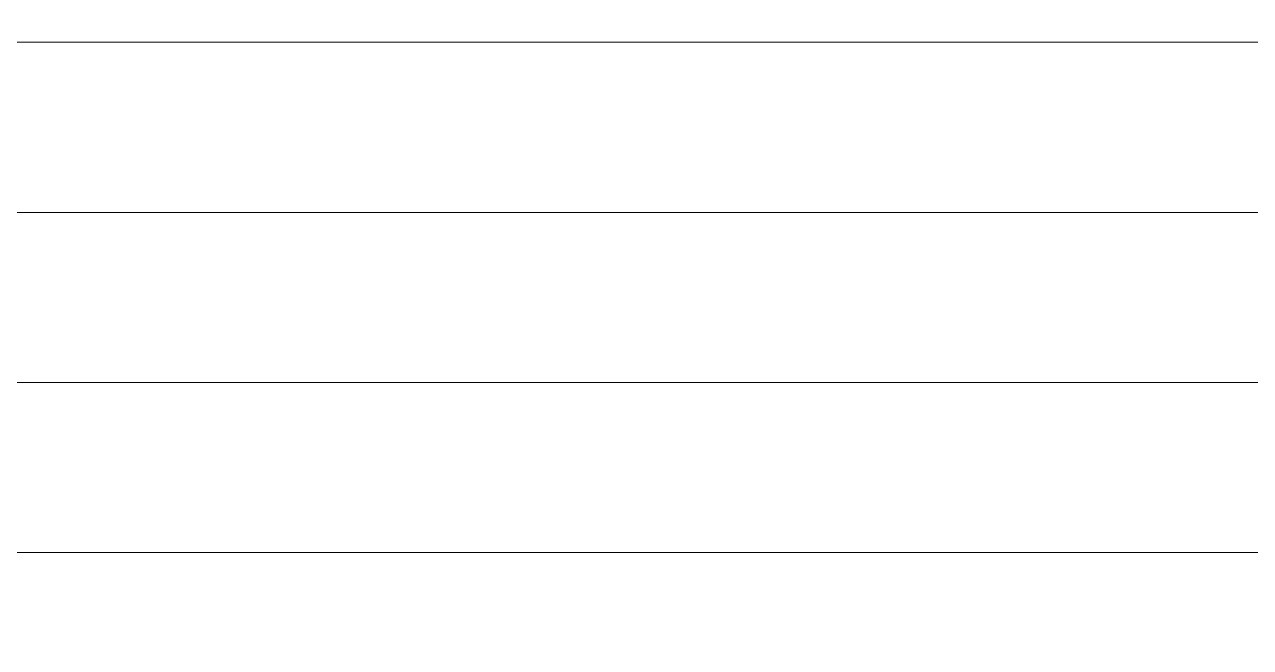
# Model space of a CAD drawing. Header units: metres. Extents: x 587 to 1372, y 780 to 1385.
# Drawn here: x 1345.018 to 1347.179, y 898.333 to 899.432 of the extents above; entities that cross this region are included whole.
import ezdxf

# ---------------------------------------------------------------- set-up
doc = ezdxf.new("R2010")
doc.units = ezdxf.units.M
doc.layers.add('SP_BUILDINGS_NEW_HATCH', color=9, linetype='Continuous', lineweight=13, true_color=0x808080, transparency=0.5)

msp = doc.modelspace()

# ---------------------------------------------------------------- hatches: boundary and pattern name
at = {"layer": 'SP_BUILDINGS_NEW_HATCH', "transparency": 33554559}
h = msp.add_hatch(dxfattribs=at)
h.set_pattern_fill('_USER', color=256, scale=0.3, pattern_type=0)
h.set_pattern_definition([(0, (0, 0), (0, 0.3), [])])
h.paths.add_polyline_path([(1356.1169, 907.1134), (1355.7169, 907.1134), (1355.7169, 907.3384), (1356.1169, 907.3384), (1356.1169, 911.4762), (1356.0169, 911.4762), (1356.0169, 911.6134), (1355.7169, 911.6134), (1355.7169, 911.7762), (1350.0792, 911.7762), (1350.0792, 911.4762), (1349.8542, 911.4762), (1349.8542, 911.7762), (1344.0792, 911.7762), (1344.0792, 911.4762), (1343.8542, 911.4762), (1343.8542, 911.7762), (1338.0792, 911.7762), (1338.0792, 911.4762), (1337.8542, 911.4762), (1337.8542, 911.7762), (1332.2169, 911.7762), (1332.2169, 898.3009), (1337.7169, 898.3009), (1337.7169, 898.3384), (1338.2169, 898.3384), (1343.7169, 898.3021), (1343.7169, 898.3384), (1344.2169, 898.3384), (1349.7169, 898.3211), (1349.7169, 898.3384), (1350.2169, 898.3384), (1355.7169, 898.3035), (1355.7169, 898.3384), (1356.1169, 898.3384), (1356.1169, 902.6134), (1355.7169, 902.6134), (1355.7169, 902.8384), (1356.1169, 902.8384)])
h.paths.add_polyline_path([(1338.1669, 907.1639), (1338.1339, 907.1806, 1), (1338.1339, 907.2226, 0.548009), (1338.1549, 907.2511), (1338.1549, 907.2889), (1338.1669, 907.2889)], flags=16)
h.paths.add_polyline_path([(1337.7999, 907.2301, 0.548009), (1337.7789, 907.2016), (1337.7789, 907.1639), (1337.7669, 907.1639), (1337.7669, 907.2889), (1337.7999, 907.2721, 1)], flags=16)
h.paths.add_polyline_path([(1337.7999, 907.2226), (1337.7669, 907.1639), (1337.7789, 907.1639), (1338.1339, 907.2226)], flags=16)
h.paths.add_polyline_path([(1337.7999, 907.2301), (1337.7669, 907.2889), (1337.7789, 907.2889), (1338.1339, 907.2301)], flags=16)
h.paths.add_polyline_path([(1338.1669, 902.7889), (1338.1669, 902.6639), (1338.1339, 902.6806, 1), (1338.1339, 902.7226, 0.548009), (1338.1549, 902.7511), (1338.1549, 902.7889)], flags=16)
h.paths.add_polyline_path([(1338.1669, 902.7889), (1338.1549, 902.7889), (1337.7999, 902.7301), (1338.1339, 902.7301)], flags=16)
h.paths.add_polyline_path([(1337.7999, 902.7301, 0.548009), (1337.7789, 902.7016), (1337.7789, 902.6639), (1337.7669, 902.6639), (1337.7669, 902.7889), (1337.7999, 902.7721, 1)], flags=16)
h.paths.add_polyline_path([(1337.7999, 902.7226), (1337.7669, 902.6639), (1337.7789, 902.6639), (1338.1339, 902.7226)], flags=16)
h.paths.add_polyline_path([(1343.7669, 907.1639), (1343.7669, 907.2889), (1343.7999, 907.2721, 1), (1343.7999, 907.2301, 0.548009), (1343.7789, 907.2016), (1343.7789, 907.1639)], flags=16)
h.paths.add_polyline_path([(1343.7669, 907.1639), (1343.7789, 907.1639), (1344.1339, 907.2226), (1343.7999, 907.2226)], flags=16)
h.paths.add_polyline_path([(1344.1339, 907.2226, 0.548009), (1344.1549, 907.2511), (1344.1549, 907.2889), (1344.1669, 907.2889), (1344.1669, 907.1639), (1344.1339, 907.1806, 1)], flags=16)
h.paths.add_polyline_path([(1343.7669, 907.2889), (1343.7789, 907.2889), (1344.1339, 907.2301), (1343.7999, 907.2301)], flags=16)
h.paths.add_polyline_path([(1343.7669, 902.7889), (1343.7999, 902.7717, 1), (1343.7999, 902.7297, 0.548009), (1343.7789, 902.7012), (1343.7789, 902.6634), (1343.7669, 902.6634), (1343.7669, 902.7884)], flags=16)
h.paths.add_polyline_path([(1343.7999, 902.7301, 0.548009), (1343.7789, 902.7016), (1343.7789, 902.7511, 0.414214)], flags=16)
h.paths.add_polyline_path([(1344.1669, 902.7884), (1344.1549, 902.7884), (1344.1549, 902.7507), (1344.1669, 902.6639), (1344.1549, 902.7012, 0.414214), (1344.1339, 902.7222, 0.548009), (1344.1549, 902.7507), (1344.1549, 902.7511, -0.414214), (1344.1339, 902.7301), (1344.1339, 902.7297, 0.414214), (1344.1549, 902.7507)], flags=16)
h.paths.add_polyline_path([(1344.1339, 902.7226, -0.414214), (1344.1549, 902.7016), (1344.1549, 902.7226)], flags=16)
h.paths.add_polyline_path([(1344.1339, 902.7301), (1344.1669, 902.7889), (1344.1549, 902.7889), (1343.8025, 902.7301)], flags=16)
h.paths.add_polyline_path([(1344.1549, 902.6639), (1344.1669, 902.6639), (1344.1669, 902.6634), (1344.1549, 902.6634)], flags=16)
h.paths.add_polyline_path([(1349.7669, 907.1634), (1349.7669, 907.2884), (1349.7999, 907.2717, 1), (1349.7999, 907.2297, 0.548009), (1349.7789, 907.2012), (1349.7789, 907.1634)], flags=16)
h.paths.add_polyline_path([(1349.7669, 907.1634), (1349.7789, 907.1634), (1350.1339, 907.2222), (1349.7999, 907.2222)], flags=16)
h.paths.add_polyline_path([(1350.1339, 907.2222, 0.548009), (1350.1549, 907.2507), (1350.1549, 907.2884), (1350.1669, 907.2884), (1350.1669, 907.1634), (1350.1339, 907.1802, 1)], flags=16)
h.paths.add_polyline_path([(1349.7999, 907.2297), (1350.1339, 907.2297), (1350.1669, 907.2884), (1350.1549, 907.2884)], flags=16)
h.paths.add_polyline_path([(1349.7669, 902.7884), (1349.7999, 902.7717, 1), (1349.7999, 902.7297, 0.548009), (1349.7789, 902.7012), (1349.7789, 902.6634), (1349.7669, 902.6634)], flags=16)
h.paths.add_polyline_path([(1350.1339, 902.7222, 0.548009), (1350.1549, 902.7507), (1350.1549, 902.7884), (1350.1669, 902.7884), (1350.1669, 902.6634), (1350.1339, 902.6802, 1)], flags=16)
h.paths.add_polyline_path([(1350.1339, 902.7297), (1350.1669, 902.7884), (1350.1549, 902.7884), (1349.7999, 902.7297)], flags=16)
h.paths.add_polyline_path([(1350.1339, 902.7222), (1350.1669, 902.6634), (1350.1549, 902.6634), (1349.7999, 902.7222)], flags=16)

doc.saveas('drawing.dxf')
